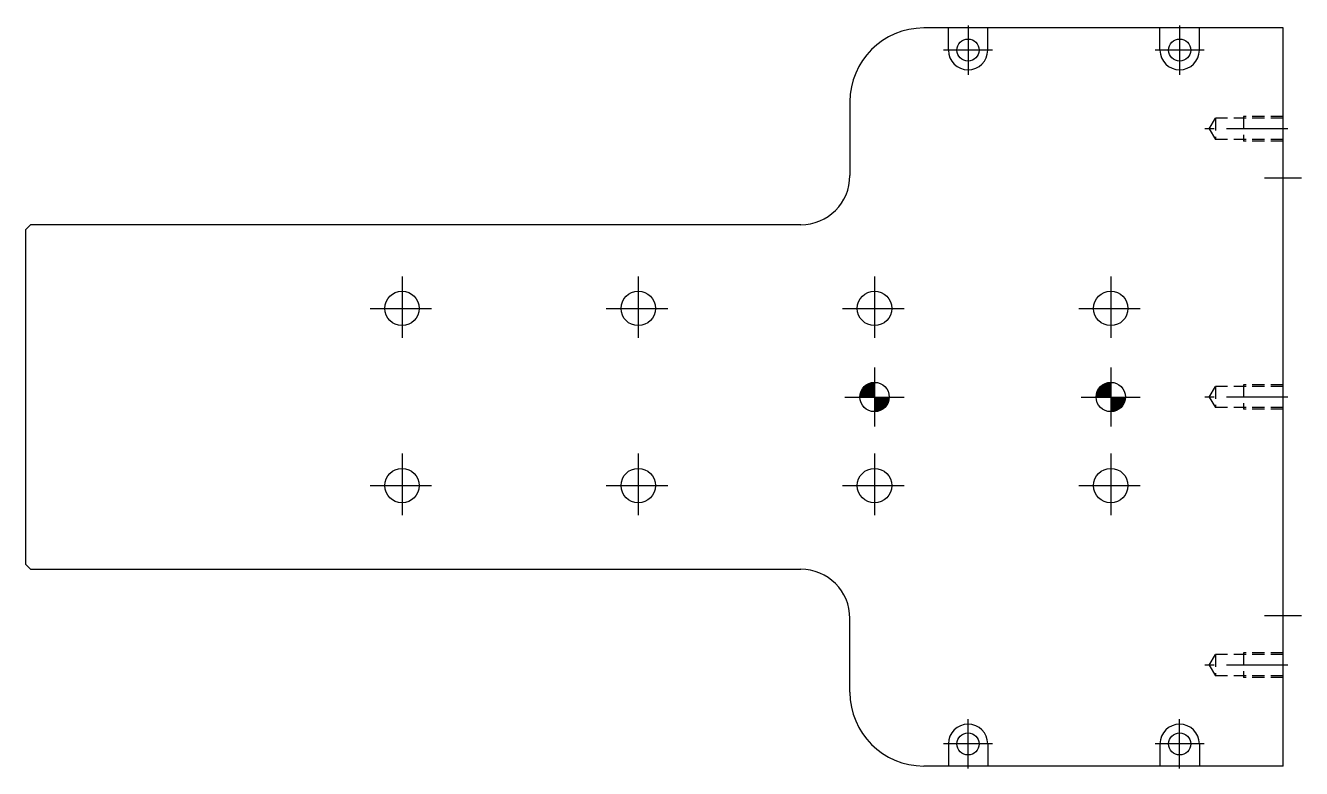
# Model space of a CAD drawing. Extents: x 0 to 800, y -305 to 560.
# Drawn here: x 168.6 to 427.8, y -304.6 to -153.6 of the extents above; entities that cross this region are included whole.
import ezdxf

# ---------------------------------------------------------------- set-up
doc = ezdxf.new("R2010")
doc.units = 0
doc.header["$LTSCALE"] = 10
doc.linetypes.add('CENTER', pattern=[2, 1.25, -0.25, 0.25, -0.25])
doc.linetypes.add('HIDDEN', pattern=[0.375, 0.25, -0.125])
doc.layers.get('0').update_dxf_attribs({"linetype": 'CONTINUOUS'})
doc.layers.add('FMT', color=2, linetype='CONTINUOUS')

# ---------------------------------------------------------------- blocks, each defined once
blk = doc.blocks.new('MM5')
at = {"color": 4, "linetype": 'ByBlock'}
for p, q in [((-2.5, 0), (-2.5, -8)), ((2.5, 0), (2.5, -8))]:
    blk.add_line(p, q, dxfattribs=at)
at = {"color": 4, "linetype": 'CENTER'}
blk.add_line((0, 1), (0, -15.89), dxfattribs=at)
at = {"color": 0, "linetype": 'ByBlock'}
for p, q in [((2.15, 0), (2.15, -13.71)), ((-2.15, 0), (-2.15, -13.71)), ((-2.5, -8), (2.5, -8)), ((-2.15, -13.71), (2.15, -13.71)), ((0, -15), (-2.15, -13.71)), ((0, -15), (2.15, -13.71))]:
    blk.add_line(p, q, dxfattribs=at)
blk = doc.blocks.new('A7')
at = {"color": 4, "linetype": 'CENTER'}
for p, q in [((0, 6.5), (0, -6.5)), ((6.5, 0), (-6.5, 0))]:
    blk.add_line(p, q, dxfattribs=at)
at = {"color": 0, "linetype": 'ByBlock'}
blk.add_circle((0, 0), 3.5, dxfattribs=at)
blk = doc.blocks.new('H7-6')
at = {"color": 4, "linetype": 'CENTER'}
for p, q in [((0, 6), (0, -6)), ((6, 0), (-6, 0))]:
    blk.add_line(p, q, dxfattribs=at)
at = {"color": 0, "linetype": 'ByBlock', "const_width": 3}
for points in [[(1.5, 0, 0.414214), (0, 1.5, 1)], [(-1.5, 0, 0.414214), (0, -1.5, 0.414214)]]:
    blk.add_lwpolyline(points, format="xyb", dxfattribs=at)
at = {"color": 0, "linetype": 'ByBlock'}
blk.add_circle((0, 0), 2.98, dxfattribs=at)
blk = doc.blocks.new('A$C4C2228AA')
at = {"color": 4, "linetype": 'CENTER'}
for p, q in [((-70.5, -196.5), (-70.5, -186.5)), ((70.5, -196.5), (70.5, -186.5)), ((-75.5, -191.5), (-65.5, -191.5)), ((75.5, -191.5), (65.5, -191.5)), ((-70.5, -239.5), (-70.5, -229.5)), ((70.5, -239.5), (70.5, -229.5)), ((-75.5, -234.5), (-65.5, -234.5)), ((75.5, -234.5), (65.5, -234.5)), ((-44.5, -259.25), (-44.5, -251.75)), ((44.5, -259.25), (44.5, -251.75))]:
    blk.add_line(p, q, dxfattribs=at)
at = {"color": 0}
for p, q in [((-70.5, -187.5), (-75, -187.5)), ((70.5, -187.5), (75, -187.5)), ((-70.5, -195.5), (-75, -195.5)), ((70.5, -195.5), (75, -195.5)), ((-70.5, -230.5), (-75, -230.5)), ((70.5, -230.5), (75, -230.5)), ((-70.5, -238.5), (-75, -238.5)), ((70.5, -238.5), (75, -238.5))]:
    blk.add_line(p, q, dxfattribs=at)
at = {"color": 0, "linetype": 'ByBlock'}
for centre in [(-70.5, -191.5), (70.5, -191.5), (-70.5, -234.5), (70.5, -234.5)]:
    blk.add_circle(centre, 2.25, dxfattribs=at)
at = {"color": 0}
for centre, start, end in [((-60, -182.5), 90, 180), ((60, -182.5), 0, 90)]:
    blk.add_arc(centre, 15, start, end, dxfattribs=at)
at = {"color": 0, "linetype": 'ByBlock'}
for centre, start, end in [((-70.5, -191.5), 270, 90), ((70.5, -191.5), 90, 270), ((-70.5, -234.5), 270, 90), ((70.5, -234.5), 90, 270)]:
    blk.add_arc(centre, 4, start, end, dxfattribs=at)
at = {"layer": 'FMT', "color": 0}
for p, q in [((-34, 0), (-35, -1)), ((34, 0), (-34, 0)), ((34, 0), (35, -1)), ((-35, -1), (-35, -157.5)), ((35, -157.5), (35, -1)), ((-60, -167.5), (-45, -167.5)), ((60, -167.5), (45, -167.5)), ((-75, -255.5), (-75, -182.5)), ((75, -255.5), (75, -182.5)), ((-75, -255.5), (-75, -187.5)), ((-75, -255.5), (75, -255.5))]:
    blk.add_line(p, q, dxfattribs=at)
for centre, start, end in [((-45, -157.5), 270, 0), ((45, -157.5), 180, 270)]:
    blk.add_arc(centre, 10, start, end, dxfattribs=at)
at = {"color": 0}
for name, p in [('A7', (-18, -76.5)), ('A7', (18, -76.5)), ('A7', (-18, -124.5)), ('A7', (18, -124.5)), ('A7', (-18, -172.5)), ('H7-6', (0, -172.5)), ('A7', (18, -172.5)), ('A7', (-18, -220.5)), ('H7-6', (0, -220.5)), ('A7', (18, -220.5))]:
    blk.add_blockref(name, p, dxfattribs=at)
at = {"layer": 'FMT', "color": 4, "linetype": 'HIDDEN', "rotation": 180}
for p in [(-54.5, -255.5), (0, -255.5), (54.5, -255.5)]:
    blk.add_blockref('MM5', p, dxfattribs=at)

msp = doc.modelspace()

# ---------------------------------------------------------------- block references
at = {"color": 150, "rotation": 90}
msp.add_blockref('A$C4C2228AA', (168.586, -229.117), dxfattribs=at)

doc.saveas('drawing.dxf')
